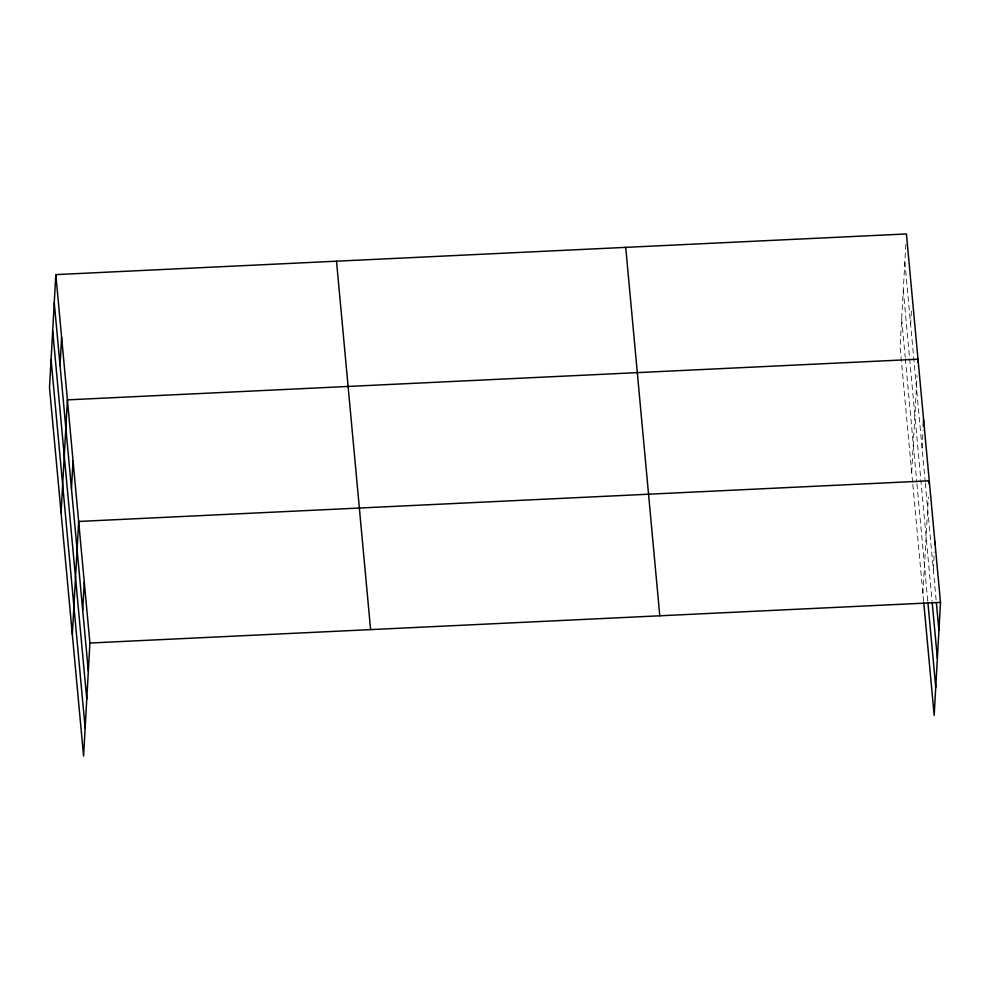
<?xml version="1.0" encoding="UTF-8"?>
<svg xmlns="http://www.w3.org/2000/svg" width="990" height="990" viewBox="0 0 990 990"><rect width="100%" height="100%" fill="white"/><g stroke="black" fill="none" stroke-linecap="round" stroke-linejoin="round"><path stroke-width="0.74" stroke-dasharray="4.95 3.71" d="M905.838 244.283L900.096 346.97L912.669 482.873M910.639 324.633L911.468 309.87M911.691 472.23L917.099 375.457M922.061 448.062L923.051 430.341M922.928 593.814L928.348 497.042M933.31 569.634L934.3 551.925M904.848 262.004L925.155 481.486M925.291 483.009L936.119 600.027M903.276 290.045L909.501 357.254M909.637 358.788L932.023 600.72M901.667 318.929L905.194 357.118M905.343 358.652L916.765 482.192M916.913 483.702L927.729 600.732M912.805 484.395L923.633 601.413"/><path stroke-width="1.49" d="M55.824 274.614L49.5 387.622L83.581 756.051L89.904 643.03L55.824 274.614L906.419 233.949L940.5 602.378L934.176 715.386L923.781 602.935M60.044 365.298L61.615 337.243M61.083 512.894L67.407 399.873L918.002 359.209L917.841 362.167M71.466 488.714L73.037 460.659M72.332 634.466L78.656 521.458L929.251 480.793L929.09 483.751M82.715 610.298L84.274 582.244M923.299 425.91L923.633 420.007M934.709 544.537L934.882 541.58M89.904 643.03L940.5 602.378M936.404 603.071L938.928 630.432M932.159 602.229L937.369 658.461M927.877 602.242L935.748 687.357M625.717 247.364L659.798 615.792M336.513 261.187L370.607 629.615M54.252 302.655L88.333 671.084M52.68 330.697L86.774 699.126M51.072 359.593L85.152 728.009"/></g></svg>
